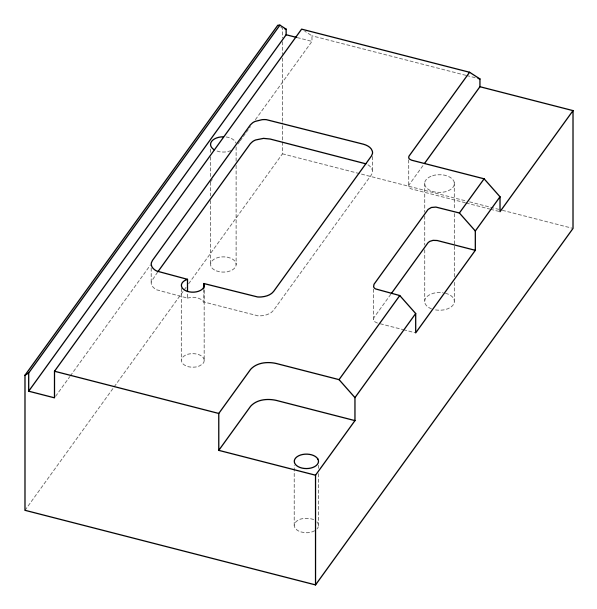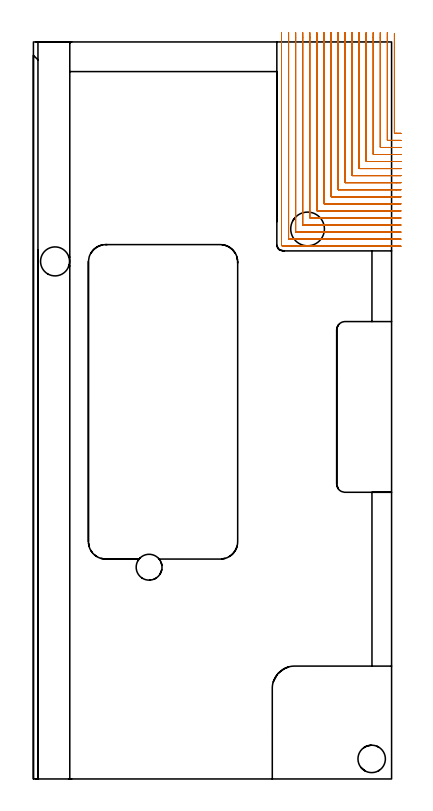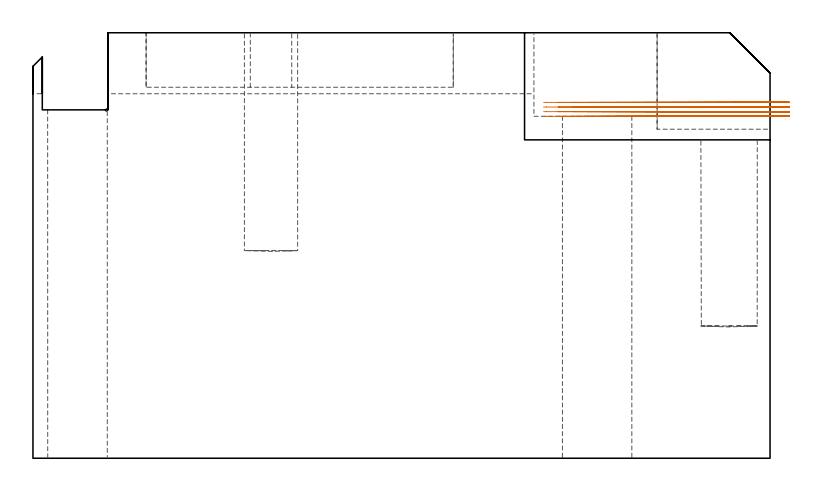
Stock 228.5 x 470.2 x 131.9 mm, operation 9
(PLAN: 21 operations, 15 tool changes, 175 min)
(1 INDEXABLE_INSERT_DRILL_BLIND_HOLE_FROM_SOLID | STEP1POCKET | NXT0302_004 | 0.28 min | 14420 mm3)
(2 INDEXABLE_INSERT_DRILL_BLIND_HOLE_FROM_SOLID_1 | STEP1POCKET_1 | NXT0302_006 | 0.25 min | 21839 mm3)
(3 AREA_MILL | FG_CHAMFER_SURFACE | UGT0205_001 | 0.27 min | 1904 mm3)
(4 AREA_MILL_1 | FG_CHAMFER_SURFACE_1 | UGT0205_001 | 4.66 min | 9705 mm3)
(5 AREA_MILL_2 | FG_CHAMFER_SURFACE_2 | UGT0205_001 | 7.72 min | 26366 mm3)
(6 AREA_MILL_3 | FG_CHAMFER_SURFACE_3 | UGT0205_001 | 2.03 min | 4568 mm3)
(7 AREA_MILL_4 | FG_CHAMFER_SURFACE_4 | UGT0205_001 | 7.5 min | 24611 mm3)
(8 MILL_CORNER_NOTCH_RECTANGULAR | CORNER_NOTCH_RECTANGULAR | UGT0201_094 | Follow Part, ap 5, ae 75% | 7.4 min | 171967 mm3)
(9 MILL_CORNER_NOTCH_RECTANGULAR_1 | CORNER_NOTCH_RECTANGULAR_1 | NXT0201_008 | Follow Part, ap 1.5, ae 75% | 93.98 min | 250741 mm3)
(10 MILL_RECTANGULAR_POCKET | POCKET_RECTANGULAR_STRAIGHT | UGT0201_094 | Follow Part, ap 5, ae 75% | 10.09 min | 320577 mm3)
(11 MILL_SLOT | SLOT_PARTIAL_RECTANGULAR | NXT0201_013 | Follow Part, ap 2.5, ae 75% | 27.67 min | 112593 mm3)
(12 MILL_RECTANGULAR_SLOT | SLOT_RECTANGULAR | UGT0201_094 | Follow Part, ap 5, ae 75% | 10.37 min | 212596 mm3)
(13 SPOT_DRILL | STEP1HOLE | NXT0321_9005460120000 | 0.05 min | 175 mm3)
(14 SPOT_DRILL_1 | STEP1HOLE_1 | NXT0321_9005460120000 | 0.05 min | 214 mm3)
(15 DRILL_BLIND_HOLE_INTO_CENTER | STEP1HOLE | NXT0301_046 | 0.06 min | 337 mm3)
(16 GUN_DRILL_THROUGH_HOLE | STEP1HOLE | UGT0307_006 | 0.57 min | 6213 mm3)
(17 DRILL_TO_ENLARGE_THROUGH_HOLE | STEP1HOLE | NXT0301_102 | 0.45 min | 8340 mm3)
(18 DRILL_TO_ENLARGE_THROUGH_HOLE_1 | STEP1HOLE | UGT0301_052 | 0.47 min | 23342 mm3)
(19 DRILL_BLIND_HOLE_INTO_CENTER_1 | STEP1HOLE_1 | NXT0301_046 | 0.06 min | 315 mm3)
(20 GUN_DRILL_THROUGH_HOLE_1 | STEP1HOLE_1 | UGT0307_003 | 0.54 min | 3701 mm3)
(21 SPADE_DRILL_TO_ENLARGE_THROUGH_HOLE | STEP1HOLE_1 | UGT0306_009 | 0.47 min | 24735 mm3)
(TOOL NXT0302_004 | Index. Insert Drill 16.5mm [880-D1650L20-05] | D16.5 PA176 FL83 Z2)
(TOOL NXT0302_006 | Index. Insert Drill 17.5mm [880-D1750L25-05] | D17.5 PA176 FL88 Z2)
(TOOL UGT0205_001 | Chamfer Mill 20 x 3 x 45 deg. | D20 FL50 Z2)
(TOOL UGT0201_094 | End mill 20 mm | D20 FL38 Z4)
(TOOL NXT0201_008 | ENDMILL 6mm [2P460-0600-NA 1630] | D6 FL26 Z6)
(TOOL NXT0201_013 | ENDMILL 10mm | D10 FL30 Z4)
(TOOL NXT0321_9005460120000 | NC Spot Drill, 142deg, 12mm, Carbide, Uncoated | D12 PA142 FL30 Z2)
(TOOL NXT0301_046 | Carbide Drill 7.5mm [860.1-0750-038A1-MM 2214] | D7.5 PA140 FL53 Z2)
(TOOL UGT0307_006 | Gun Drill 9 mm | D9 PA130 FL24 Z1)
(TOOL NXT0301_102 | Carbide Drill 13.5mm [860.1-1350-108A1-MM 2214] | D13.5 PA140 FL123 Z2)
(TOOL UGT0301_052 | Twist Drill 21.5 mm | D21.5 PA118 FL150 Z2)
(TOOL UGT0307_003 | Gun Drill 7 mm | D7 PA130 FL24 Z1)
(TOOL UGT0306_009 | Spade Drill 18.5mm | D18.5 PA132 FL10 Z2)
(OP 9 MILL_CORNER_NOTCH_RECTANGULAR_1, part 2 of 2)
G0 Z141.9
X230.3 Y475.6
Z110.317
G1 Y472.6
Y412.195 F500.
G3 X230.595 Y411.9 R0.3
G1 X231.5
X234.5 F250.
G0 Z141.9
X225.8 Y476.2
Z110.317
G1 Y473.2
Y407.695 F500.
G3 X226.095 Y407.4 R0.3
G1 X231.5
X234.5 F250.
G0 Z141.9
X221.3 Y476.2
Z110.317
G1 Y473.2
Y403.195 F500.
G3 X221.595 Y402.9 R0.3
G1 X231.5
X234.5 F250.
G0 Z141.9
X216.8 Y476.2
Z110.317
G1 Y473.2
Y398.695 F500.
G3 X217.095 Y398.4 R0.3
G1 X231.5
X234.5 F250.
G0 Z141.9
X212.3 Y476.2
Z110.317
G1 Y473.2
Y394.195 F500.
G3 X212.595 Y393.9 R0.3
G1 X231.5
X234.5 F250.
G0 Z141.9
X207.8 Y476.2
Z110.317
G1 Y473.2
Y389.696 F500.
G3 X208.096 Y389.4 R0.3
G1 X231.5
X234.5 F250.
G0 Z141.9
X203.3 Y476.2
Z110.317
G1 Y473.2
Y385.196 F500.
G3 X203.596 Y384.9 R0.3
G1 X231.5
X234.5 F250.
G0 Z141.9
X198.8 Y476.2
Z110.317
G1 Y473.2
Y380.696 F500.
G3 X199.096 Y380.4 R0.3
G1 X231.5
X234.5 F250.
G0 Z141.9
X194.3 Y476.2
Z110.317
G1 Y473.2
Y376.196 F500.
G3 X194.596 Y375.9 R0.3
G1 X231.5
X234.5 F250.
G0 Z141.9
X189.8 Y476.2
Z110.317
G1 Y473.2
Y371.696 F500.
G3 X190.096 Y371.4 R0.3
G1 X231.5
X234.5 F250.
G0 Z141.9
X185.3 Y476.2
Z110.317
G1 Y473.2
Y367.196 F500.
G3 X185.596 Y366.9 R0.3
G1 X231.5
X234.5 F250.
G0 Z141.9
X180.8 Y476.2
Z110.317
G1 Y473.2
Y362.697 F500.
G3 X181.097 Y362.4 R0.3
G1 X231.5
X234.5 F250.
G0 Z141.9
X176.3 Y476.2
Z110.317
G1 Y473.2
Y358.197 F500.
G3 X176.597 Y357.9 R0.3
G1 X231.5
X234.5 F250.
G0 Z141.9
X171.8 Y476.2
Z110.317
G1 Y473.2
Y353.697 F500.
G3 X172.097 Y353.4 R0.3
G1 X231.5
X234.5 F250.
G0 Z141.9
X167.3 Y476.2
Z110.317
G1 Y473.2
Y349.197 F500.
G3 X167.597 Y348.9 R0.3
G1 X231.5
X234.5 F250.
G0 Z141.9
X162.8 Y476.2
Z110.317
G1 Y473.2
Y344.697 F500.
G3 X163.097 Y344.4 R0.3
G1 X231.5
X234.5 F250.
G0 Z141.9
X158.3 Y476.2
Z110.317
G1 Y473.2
Y340.8 F500.
G3 X159.2 Y339.9 R0.9
G1 X231.5
X234.5 F250.
G0 Z141.9
X230.3 Y475.6
Z108.878
G1 Y472.6
Y412.195 F500.
G3 X230.595 Y411.9 R0.3
G1 X231.5
X234.5 F250.
G0 Z141.9
X225.8 Y476.2
Z108.878
G1 Y473.2
Y407.695 F500.
G3 X226.095 Y407.4 R0.3
G1 X231.5
X234.5 F250.
G0 Z141.9
X221.3 Y476.2
Z108.878
G1 Y473.2
Y403.195 F500.
G3 X221.595 Y402.9 R0.3
G1 X231.5
X234.5 F250.
G0 Z141.9
X216.8 Y476.2
Z108.878
G1 Y473.2
Y398.695 F500.
G3 X217.095 Y398.4 R0.3
G1 X231.5
X234.5 F250.
G0 Z141.9
X212.3 Y476.2
Z108.878
G1 Y473.2
Y394.195 F500.
G3 X212.595 Y393.9 R0.3
G1 X231.5
X234.5 F250.
G0 Z141.9
X207.8 Y476.2
Z108.878
G1 Y473.2
Y389.696 F500.
G3 X208.096 Y389.4 R0.3
G1 X231.5
X234.5 F250.
G0 Z141.9
X203.3 Y476.2
Z108.878
G1 Y473.2
Y385.196 F500.
G3 X203.596 Y384.9 R0.3
G1 X231.5
X234.5 F250.
G0 Z141.9
X198.8 Y476.2
Z108.878
G1 Y473.2
Y380.696 F500.
G3 X199.096 Y380.4 R0.3
G1 X231.5
X234.5 F250.
G0 Z141.9
X194.3 Y476.2
Z108.878
G1 Y473.2
Y376.196 F500.
G3 X194.596 Y375.9 R0.3
G1 X231.5
X234.5 F250.
G0 Z141.9
X189.8 Y476.2
Z108.878
G1 Y473.2
Y371.696 F500.
G3 X190.096 Y371.4 R0.3
G1 X231.5
X234.5 F250.
G0 Z141.9
X185.3 Y476.2
Z108.878
G1 Y473.2
Y367.196 F500.
G3 X185.596 Y366.9 R0.3
G1 X231.5
X234.5 F250.
G0 Z141.9
X180.8 Y476.2
Z108.878
G1 Y473.2
Y362.697 F500.
G3 X181.097 Y362.4 R0.3
G1 X231.5
X234.5 F250.
G0 Z141.9
X176.3 Y476.2
Z108.878
G1 Y473.2
Y358.197 F500.
G3 X176.597 Y357.9 R0.3
G1 X231.5
X234.5 F250.
G0 Z141.9
X171.8 Y476.2
Z108.878
G1 Y473.2
Y353.697 F500.
G3 X172.097 Y353.4 R0.3
G1 X231.5
X234.5 F250.
G0 Z141.9
X167.3 Y476.2
Z108.878
G1 Y473.2
Y349.197 F500.
G3 X167.597 Y348.9 R0.3
G1 X231.5
X234.5 F250.
G0 Z141.9
X162.8 Y476.2
Z108.878
G1 Y473.2
Y344.697 F500.
G3 X163.097 Y344.4 R0.3
G1 X231.5
X234.5 F250.
G0 Z141.9
X158.3 Y476.2
Z108.878
G1 Y473.2
Y340.8 F500.
G3 X159.2 Y339.9 R0.9
G1 X231.5
X234.5 F250.
G0 Z141.9
X230.3 Y475.6
Z107.439
G1 Y472.6
Y412.195 F500.
G3 X230.595 Y411.9 R0.3
G1 X231.5
X234.5 F250.
G0 Z141.9
X225.8 Y476.2
Z107.439
G1 Y473.2
Y407.695 F500.
G3 X226.095 Y407.4 R0.3
G1 X231.5
X234.5 F250.
G0 Z141.9
X221.3 Y476.2
Z107.439
G1 Y473.2
Y403.195 F500.
G3 X221.595 Y402.9 R0.3
G1 X231.5
X234.5 F250.
G0 Z141.9
X216.8 Y476.2
Z107.439
G1 Y473.2
Y398.695 F500.
G3 X217.095 Y398.4 R0.3
G1 X231.5
X234.5 F250.
G0 Z141.9
X212.3 Y476.2
Z107.439
G1 Y473.2
Y394.195 F500.
G3 X212.595 Y393.9 R0.3
G1 X231.5
X234.5 F250.
G0 Z141.9
X207.8 Y476.2
Z107.439
G1 Y473.2
Y389.696 F500.
G3 X208.096 Y389.4 R0.3
G1 X231.5
X234.5 F250.
G0 Z141.9
X203.3 Y476.2
Z107.439
G1 Y473.2
Y385.196 F500.
G3 X203.596 Y384.9 R0.3
G1 X231.5
X234.5 F250.
G0 Z141.9
X198.8 Y476.2
Z107.439
G1 Y473.2
Y380.696 F500.
G3 X199.096 Y380.4 R0.3
G1 X231.5
X234.5 F250.
G0 Z141.9
X194.3 Y476.2
Z107.439
G1 Y473.2
Y376.196 F500.
G3 X194.596 Y375.9 R0.3
G1 X231.5
X234.5 F250.
G0 Z141.9
X189.8 Y476.2
Z107.439
G1 Y473.2
Y371.696 F500.
G3 X190.096 Y371.4 R0.3
G1 X231.5
X234.5 F250.
G0 Z141.9
X185.3 Y476.2
Z107.439
G1 Y473.2
Y367.196 F500.
G3 X185.596 Y366.9 R0.3
G1 X231.5
X234.5 F250.
G0 Z141.9
X180.8 Y476.2
Z107.439
G1 Y473.2
Y362.697 F500.
G3 X181.097 Y362.4 R0.3
G1 X231.5
X234.5 F250.
G0 Z141.9
X176.3 Y476.2
Z107.439
G1 Y473.2
Y358.197 F500.
G3 X176.597 Y357.9 R0.3
G1 X231.5
X234.5 F250.
G0 Z141.9
X171.8 Y476.2
Z107.439
G1 Y473.2
Y353.697 F500.
G3 X172.097 Y353.4 R0.3
G1 X231.5
X234.5 F250.
G0 Z141.9
X167.3 Y476.2
Z107.439
G1 Y473.2
Y349.197 F500.
G3 X167.597 Y348.9 R0.3
G1 X231.5
X234.5 F250.
G0 Z141.9
X162.8 Y476.2
Z107.439
G1 Y473.2
Y344.697 F500.
G3 X163.097 Y344.4 R0.3
G1 X231.5
X234.5 F250.
G0 Z141.9
X158.3 Y476.2
Z107.439
G1 Y473.2
Y340.8 F500.
G3 X159.2 Y339.9 R0.9
G1 X231.5
X234.5 F250.
G0 Z141.9
X230.3 Y475.6
Z106.
G1 Y472.6
Y412.195 F500.
G3 X230.595 Y411.9 R0.3
G1 X231.5
X234.5 F250.
G0 Z141.9
X225.8 Y476.2
Z106.
G1 Y473.2
Y407.695 F500.
G3 X226.095 Y407.4 R0.3
G1 X231.5
X234.5 F250.
G0 Z141.9
X221.3 Y476.2
Z106.
G1 Y473.2
Y403.195 F500.
G3 X221.595 Y402.9 R0.3
G1 X231.5
X234.5 F250.
G0 Z141.9
X216.8 Y476.2
Z106.
G1 Y473.2
Y398.695 F500.
G3 X217.095 Y398.4 R0.3
G1 X231.5
X234.5 F250.
G0 Z141.9
X212.3 Y476.2
Z106.
G1 Y473.2
Y394.195 F500.
G3 X212.595 Y393.9 R0.3
G1 X231.5
X234.5 F250.
G0 Z141.9
X207.8 Y476.2
Z106.
G1 Y473.2
Y389.696 F500.
G3 X208.096 Y389.4 R0.3
G1 X231.5
X234.5 F250.
G0 Z141.9
X203.3 Y476.2
Z106.
G1 Y473.2
Y385.196 F500.
G3 X203.596 Y384.9 R0.3
G1 X231.5
X234.5 F250.
G0 Z141.9
X198.8 Y476.2
Z106.
G1 Y473.2
Y380.696 F500.
G3 X199.096 Y380.4 R0.3
G1 X231.5
X234.5 F250.
G0 Z141.9
X194.3 Y476.2
Z106.
G1 Y473.2
Y376.196 F500.
G3 X194.596 Y375.9 R0.3
G1 X231.5
X234.5 F250.
G0 Z141.9
X189.8 Y476.2
Z106.
G1 Y473.2
Y371.696 F500.
G3 X190.096 Y371.4 R0.3
G1 X231.5
X234.5 F250.
G0 Z141.9
X185.3 Y476.2
Z106.
G1 Y473.2
Y367.196 F500.
G3 X185.596 Y366.9 R0.3
G1 X231.5
X234.5 F250.
G0 Z141.9
X180.8 Y476.2
Z106.
G1 Y473.2
Y362.697 F500.
G3 X181.097 Y362.4 R0.3
G1 X231.5
X234.5 F250.
G0 Z141.9
X176.3 Y476.2
Z106.
G1 Y473.2
Y358.197 F500.
G3 X176.597 Y357.9 R0.3
G1 X231.5
X234.5 F250.
G0 Z141.9
X171.8 Y476.2
Z106.
G1 Y473.2
Y353.697 F500.
G3 X172.097 Y353.4 R0.3
G1 X231.5
X234.5 F250.
G0 Z141.9
X167.3 Y476.2
Z106.
G1 Y473.2
Y349.197 F500.
G3 X167.597 Y348.9 R0.3
G1 X231.5
X234.5 F250.
G0 Z141.9
X162.8 Y476.2
Z106.
G1 Y473.2
Y344.697 F500.
G3 X163.097 Y344.4 R0.3
G1 X231.5
X234.5 F250.
G0 Z141.9
X158.3 Y476.2
Z106.
G1 Y473.2
Y340.8 F500.
G3 X159.2 Y339.9 R0.9
G1 X231.5
X234.5 F250.
G0 Z141.9
M5
M2
